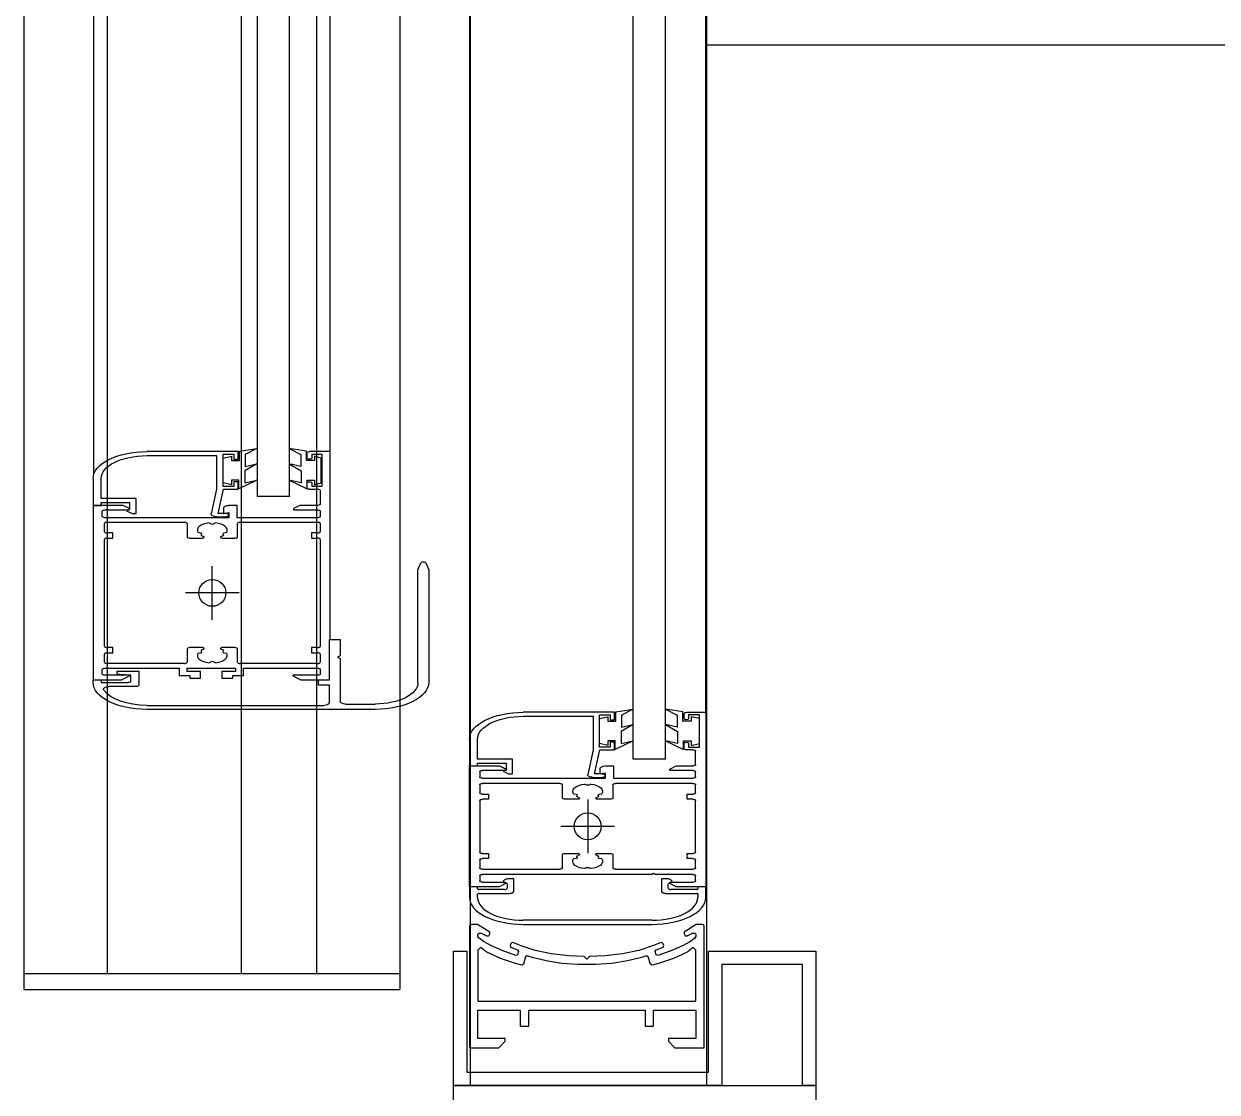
# Model space of a CAD drawing. Header units: millimetres. Extents: x 1478096 to 1808313, y 619971 to 762366.
# Drawn here: x 1638619 to 1639508, y 652418 to 653214 of the extents above; entities that cross this region are included whole.
import ezdxf

# ---------------------------------------------------------------- set-up
doc = ezdxf.new("R2010")
doc.units = ezdxf.units.MM
doc.header["$LTSCALE"] = 10
doc.layers.add('DC-ARQ-CARPINTERIAS', color=7, linetype='Continuous')

# ---------------------------------------------------------------- blocks, each defined once
blk = doc.blocks.new('*E3')
blk.add_lwpolyline([(0.056, 0.088), (0.056, 0.136, 0.414214), (0.016, 0.176), (0.0008, 0.176, 0.414214), (0, 0.1752), (0, 0.1708, 0.414214), (0.0008, 0.17), (0.0032, 0.17, -0.414214), (0.004, 0.1692), (0.004, 0.15, -0.414214), (0.002, 0.148), (-0.00427, 0.148, -0.198912), (-0.00483, 0.14823), (-0.00689, 0.15029, 0.414214), (-0.00971, 0.15029), (-0.01177, 0.14823, 0.198912), (-0.012, 0.14767), (-0.012, 0.1438, 0.414214), (-0.0112, 0.143), (0.006, 0.143, 0.414214), (0.01, 0.147), (0.01, 0.1692, -0.414214), (0.0108, 0.17), (0.016, 0.17, -0.414214), (0.05, 0.136), (0.05, 0.088), (0.05, 0.04, -0.414214), (0.016, 0.006), (0.0108, 0.006, -0.414214), (0.01, 0.0068), (0.01, 0.029, 0.414214), (0.006, 0.033), (-0.0112, 0.033, 0.414214), (-0.012, 0.0322), (-0.012, 0.02833, 0.198912), (-0.01177, 0.02777), (-0.00971, 0.02571, 0.414214), (-0.00689, 0.02571), (-0.00483, 0.02777, -0.198912), (-0.00427, 0.028), (0.002, 0.028, -0.414214), (0.004, 0.026), (0.004, 0.0068, -0.414214), (0.0032, 0.006), (0.0008, 0.006, 0.414214), (0, 0.0052), (0, 0.0008, 0.414214), (0.0008, 0), (0.016, 0, 0.414214), (0.056, 0.04)], format="xyb", close=True)
blk = doc.blocks.new('PUERTAS AUT.2')
at = {"layer": 'DC-ARQ-CARPINTERIAS', "ltscale": 200}
for p, q in [((1532.81121, 723.89965), (1532.81121, 723.99965)), ((1533.08121, 723.99965), (1533.08121, 723.89965)), ((1532.81121, 723.79965), (1532.81121, 723.89965)), ((1532.81121, 723.89965), (1532.82121, 723.89965)), ((1533.08121, 723.89965), (1532.81121, 723.89965)), ((1532.82121, 723.89965), (1532.82121, 723.80965)), ((1532.88121, 723.80965), (1532.88121, 723.89965)), ((1532.88121, 723.89965), (1533.08121, 723.89965)), ((1532.89278, 719.34964), (1532.89278, 723.89952)), ((1533.06878, 719.34964), (1533.06878, 723.89952)), ((1533.08121, 723.89965), (1533.08121, 723.79965)), ((1533.07121, 723.88965), (1532.89121, 723.88965)), ((1532.89121, 723.88965), (1532.89121, 723.79965)), ((1533.07121, 723.79965), (1533.07121, 723.88965)), ((1532.91619, 723.87169), (1532.89432, 723.87169)), ((1532.89432, 723.87169), (1532.89432, 723.7813)), ((1532.90068, 723.84362), (1532.90068, 723.86468)), ((1532.90068, 723.86468), (1532.92096, 723.86468)), ((1532.92096, 723.86674), (1532.91619, 723.87169)), ((1532.92096, 723.86468), (1532.92096, 723.86674)), ((1533.0474, 723.87169), (1533.04263, 723.86674)), ((1533.04263, 723.86674), (1533.04263, 723.86468)), ((1533.04263, 723.86468), (1533.06291, 723.86468)), ((1533.06927, 723.87169), (1533.0474, 723.87169)), ((1533.06291, 723.86468), (1533.06291, 723.84362)), ((1533.06927, 723.7813), (1533.06927, 723.87169)), ((1532.93845, 723.85559), (1532.93209, 723.85559)), ((1532.93209, 723.85559), (1532.93209, 723.84362)), ((1532.93845, 723.84362), (1532.93845, 723.85559)), ((1533.03149, 723.85559), (1533.02513, 723.85559)), ((1533.02513, 723.85559), (1533.02513, 723.84362)), ((1533.03149, 723.84362), (1533.03149, 723.85559)), ((1532.93209, 723.84362), (1532.90068, 723.84362)), ((1532.90068, 723.83685), (1532.90068, 723.79888)), ((1532.98179, 723.83685), (1532.90068, 723.83685)), ((1532.98179, 723.84362), (1532.93845, 723.84362)), ((1533.02513, 723.84362), (1532.98179, 723.84362)), ((1533.06291, 723.83685), (1532.98179, 723.83685)), ((1533.06291, 723.84362), (1533.03149, 723.84362)), ((1533.06291, 723.79888), (1533.06291, 723.83685)), ((1533.40121, 723.82817), (1533.12121, 723.82817)), ((1533.12121, 722.58128), (1533.12121, 723.82817)), ((1533.40121, 722.57452), (1533.40121, 723.82817)), ((1532.92851, 723.80878), (1532.93329, 723.81002)), ((1532.93329, 723.81002), (1532.93448, 723.8092)), ((1533.02911, 723.8092), (1533.0303, 723.81002)), ((1533.0303, 723.81002), (1533.03507, 723.80878)), ((1533.40121, 723.81617), (1533.12121, 723.81617)), ((1533.18321, 722.57452), (1533.18321, 723.81617)), ((1533.23921, 722.57452), (1533.23921, 723.81617)), ((1533.33921, 722.57452), (1533.33921, 723.81617)), ((1532.82121, 723.80965), (1532.88121, 723.80965)), ((1532.90664, 723.80012), (1532.91738, 723.80507)), ((1532.91738, 723.80507), (1532.92851, 723.80878)), ((1532.91857, 723.79905), (1532.92891, 723.80276)), ((1532.92891, 723.80276), (1532.9301, 723.80235)), ((1532.9301, 723.80235), (1532.9309, 723.79987)), ((1532.93448, 723.8092), (1532.93607, 723.80383)), ((1532.93607, 723.80383), (1532.93726, 723.803)), ((1532.93726, 723.803), (1532.94203, 723.80465)), ((1532.94203, 723.80465), (1532.95157, 723.80672)), ((1532.94322, 723.79905), (1532.95515, 723.80152)), ((1532.95157, 723.80672), (1532.96311, 723.80878)), ((1532.95515, 723.80152), (1532.96828, 723.80317)), ((1532.96311, 723.80878), (1532.97503, 723.80961)), ((1532.96828, 723.80317), (1532.9798, 723.80359)), ((1532.97503, 723.80961), (1532.98179, 723.80961)), ((1532.9798, 723.80359), (1532.98179, 723.80565)), ((1532.98179, 723.80961), (1532.98855, 723.80961)), ((1532.98179, 723.80565), (1532.98378, 723.80359)), ((1532.98378, 723.80359), (1532.99531, 723.80317)), ((1532.98855, 723.80961), (1533.00048, 723.80878)), ((1532.99531, 723.80317), (1533.00843, 723.80152)), ((1533.00048, 723.80878), (1533.01201, 723.80672)), ((1533.00843, 723.80152), (1533.02036, 723.79905)), ((1533.01201, 723.80672), (1533.02156, 723.80465)), ((1533.02156, 723.80465), (1533.02633, 723.803)), ((1533.02633, 723.803), (1533.02752, 723.80383)), ((1533.02752, 723.80383), (1533.02911, 723.8092)), ((1533.03269, 723.79987), (1533.03348, 723.80235)), ((1533.03348, 723.80235), (1533.03468, 723.80276)), ((1533.03468, 723.80276), (1533.04501, 723.79905)), ((1533.03507, 723.80878), (1533.04621, 723.80507)), ((1533.04621, 723.80507), (1533.05694, 723.80012)), ((1532.89121, 723.79965), (1532.81121, 723.79965)), ((1532.90068, 723.79888), (1532.90227, 723.79723)), ((1532.90148, 723.78997), (1532.90466, 723.79244)), ((1532.90227, 723.79723), (1532.90307, 723.79723)), ((1532.90307, 723.79723), (1532.90664, 723.80012)), ((1532.90466, 723.79244), (1532.91062, 723.79574)), ((1532.91062, 723.79574), (1532.91857, 723.79905)), ((1532.92494, 723.79657), (1532.92454, 723.79533)), ((1532.92454, 723.79533), (1532.92533, 723.79368)), ((1532.9301, 723.79863), (1532.92494, 723.79657)), ((1532.92533, 723.79368), (1532.92652, 723.79327)), ((1532.92652, 723.79327), (1532.93289, 723.79574)), ((1532.9309, 723.79987), (1532.9301, 723.79863)), ((1532.93289, 723.79574), (1532.94322, 723.79905)), ((1533.02036, 723.79905), (1533.0307, 723.79574)), ((1533.0307, 723.79574), (1533.03706, 723.79327)), ((1533.03348, 723.79863), (1533.03269, 723.79987)), ((1533.03865, 723.79657), (1533.03348, 723.79863)), ((1533.03706, 723.79327), (1533.03826, 723.79368)), ((1533.03826, 723.79368), (1533.03905, 723.79533)), ((1533.03905, 723.79533), (1533.03865, 723.79657)), ((1533.04501, 723.79905), (1533.05296, 723.79574)), ((1533.05296, 723.79574), (1533.05893, 723.79244)), ((1533.05694, 723.80012), (1533.06052, 723.79723)), ((1533.05893, 723.79244), (1533.06211, 723.78997)), ((1533.06052, 723.79723), (1533.06131, 723.79723)), ((1533.06131, 723.79723), (1533.06291, 723.79888)), ((1533.08121, 723.79965), (1533.07121, 723.79965)), ((1532.90028, 723.77965), (1532.90943, 723.78543)), ((1532.90068, 723.78873), (1532.90148, 723.78997)), ((1532.90068, 723.78708), (1532.90068, 723.78873)), ((1532.90148, 723.78625), (1532.90068, 723.78708)), ((1532.90307, 723.78625), (1532.90148, 723.78625)), ((1532.90704, 723.78832), (1532.90307, 723.78625)), ((1532.90863, 723.78832), (1532.90704, 723.78832)), ((1532.90943, 723.78666), (1532.90863, 723.78832)), ((1532.90943, 723.78543), (1532.90943, 723.78666)), ((1533.05495, 723.78832), (1533.05416, 723.78666)), ((1533.05416, 723.78666), (1533.05416, 723.78543)), ((1533.05416, 723.78543), (1533.0633, 723.77965)), ((1533.05654, 723.78832), (1533.05495, 723.78832)), ((1533.06052, 723.78625), (1533.05654, 723.78832)), ((1533.06211, 723.78625), (1533.06052, 723.78625)), ((1533.06211, 723.78997), (1533.06291, 723.78873)), ((1533.06291, 723.78708), (1533.06211, 723.78625)), ((1533.06291, 723.78873), (1533.06291, 723.78708)), ((1532.89432, 723.7813), (1532.89472, 723.78006)), ((1532.89472, 723.78006), (1532.89591, 723.77965)), ((1532.89591, 723.77965), (1532.90028, 723.77965)), ((1533.0633, 723.77965), (1533.06768, 723.77965)), ((1533.06768, 723.77965), (1533.06887, 723.78006)), ((1533.06887, 723.78006), (1533.06927, 723.7813)), ((1532.89321, 723.75165), (1532.91521, 723.75165)), ((1532.89321, 723.62165), (1532.89321, 723.75165)), ((1532.92001, 723.74825), (1532.90281, 723.74825)), ((1532.91521, 723.75165), (1532.92001, 723.74925)), ((1532.92001, 723.74925), (1532.92001, 723.74825)), ((1533.04241, 723.74925), (1533.04721, 723.75165)), ((1533.04241, 723.74825), (1533.04241, 723.74925)), ((1533.05961, 723.74825), (1533.04241, 723.74825)), ((1533.04721, 723.75165), (1533.06921, 723.75165)), ((1533.06921, 723.75165), (1533.06921, 723.66165)), ((1532.90081, 723.74725), (1532.90081, 723.74345)), ((1532.90281, 723.74245), (1532.93101, 723.74245)), ((1532.93101, 723.74245), (1532.93221, 723.74185)), ((1532.93221, 723.74185), (1532.93341, 723.74245)), ((1532.93341, 723.74245), (1532.96801, 723.74245)), ((1532.96801, 723.74245), (1533.05961, 723.74245)), ((1533.06161, 723.74345), (1533.06161, 723.74725)), ((1532.90081, 723.73765), (1532.90081, 723.73165)), ((1532.96041, 723.73865), (1532.90281, 723.73865)), ((1532.90281, 723.73065), (1532.90721, 723.73065)), ((1532.90721, 723.73065), (1532.90721, 723.72685)), ((1532.96241, 723.72785), (1532.96241, 723.73765)), ((1532.97057, 723.73088), (1532.97251, 723.73063)), ((1532.97336, 723.72989), (1532.97284, 723.72892)), ((1532.98036, 723.73742), (1532.97894, 723.73813)), ((1532.98347, 723.73813), (1532.98205, 723.73742)), ((1532.98957, 723.72892), (1532.98905, 723.72989)), ((1532.9899, 723.73063), (1532.99184, 723.73088)), ((1533.00001, 723.73765), (1533.00001, 723.72785)), ((1533.05961, 723.73865), (1533.00201, 723.73865)), ((1533.05521, 723.72685), (1533.05521, 723.73065)), ((1533.05521, 723.73065), (1533.05961, 723.73065)), ((1533.06161, 723.73165), (1533.06161, 723.73765)), ((1532.90081, 723.72585), (1532.90081, 723.68745)), ((1532.90721, 723.72685), (1532.90281, 723.72685)), ((1532.9738, 723.72685), (1532.96441, 723.72685)), ((1532.98121, 723.68665), (1532.98121, 723.72665)), ((1532.99801, 723.72685), (1532.98861, 723.72685)), ((1533.05961, 723.72685), (1533.05521, 723.72685)), ((1533.06161, 723.68745), (1533.06161, 723.72585)), ((1532.96121, 723.70665), (1533.00121, 723.70665)), ((1532.90281, 723.68645), (1532.90721, 723.68645)), ((1532.90721, 723.68645), (1532.90721, 723.68265)), ((1532.96241, 723.67565), (1532.96241, 723.68545)), ((1532.96441, 723.68645), (1532.9738, 723.68645)), ((1532.98861, 723.68645), (1532.99801, 723.68645)), ((1533.00001, 723.68545), (1533.00001, 723.67565)), ((1533.05521, 723.68265), (1533.05521, 723.68645)), ((1533.05521, 723.68645), (1533.05961, 723.68645)), ((1532.90081, 723.68165), (1532.90081, 723.67565)), ((1532.90721, 723.68265), (1532.90281, 723.68265)), ((1532.97251, 723.68267), (1532.97057, 723.68241)), ((1532.97284, 723.68437), (1532.97336, 723.6834)), ((1532.98905, 723.6834), (1532.98957, 723.68437)), ((1532.99184, 723.68241), (1532.9899, 723.68267)), ((1533.05961, 723.68265), (1533.05521, 723.68265)), ((1533.06161, 723.67565), (1533.06161, 723.68165)), ((1532.90081, 723.66985), (1532.90081, 723.66605)), ((1532.90281, 723.67465), (1532.96041, 723.67465)), ((1532.96201, 723.67085), (1532.90281, 723.67085)), ((1532.96201, 723.66165), (1532.96201, 723.67085)), ((1532.96801, 723.67085), (1532.96801, 723.66705)), ((1533.05961, 723.67085), (1532.96801, 723.67085)), ((1532.96801, 723.66705), (1532.97201, 723.66765)), ((1532.96821, 723.66915), (1532.96821, 723.66865)), ((1532.97721, 723.67015), (1532.97021, 723.67015)), ((1532.97021, 723.66765), (1532.97609, 723.66765)), ((1532.97201, 723.66765), (1532.97201, 723.66365)), ((1532.97609, 723.66765), (1532.97218, 723.64965)), ((1532.97721, 723.64965), (1532.98118, 723.66793)), ((1532.97894, 723.67516), (1532.98036, 723.67587)), ((1532.98205, 723.67587), (1532.98347, 723.67516)), ((1533.00201, 723.67465), (1533.05961, 723.67465)), ((1533.03721, 723.66765), (1533.03721, 723.65665)), ((1533.04021, 723.66765), (1533.03721, 723.66765)), ((1533.04421, 723.66565), (1533.04021, 723.66765)), ((1533.06161, 723.66605), (1533.06161, 723.66985)), ((1532.90081, 723.66065), (1532.90081, 723.65065)), ((1532.90281, 723.66505), (1532.92001, 723.66505)), ((1532.91521, 723.66165), (1532.90281, 723.66165)), ((1532.92001, 723.66405), (1532.91521, 723.66165)), ((1532.92001, 723.66505), (1532.92001, 723.66405)), ((1532.96801, 723.66165), (1532.96201, 723.66165)), ((1533.04201, 723.66465), (1533.04421, 723.66565)), ((1533.04201, 723.66405), (1533.04201, 723.66505)), ((1533.04201, 723.66505), (1533.05961, 723.66505)), ((1533.04201, 723.65965), (1533.04201, 723.66465)), ((1533.04681, 723.66165), (1533.04201, 723.66405)), ((1533.06321, 723.65965), (1533.04201, 723.65965)), ((1533.06921, 723.66165), (1533.04681, 723.66165)), ((1533.06921, 723.66165), (1533.06321, 723.66165)), ((1533.06321, 723.66165), (1533.06321, 723.65965)), ((1533.06921, 723.64165), (1533.06921, 723.66165)), ((1532.92321, 723.65656), (1532.94721, 723.65656)), ((1532.92321, 723.65656), (1532.92321, 722.73312)), ((1532.94721, 723.65656), (1532.94721, 722.73312)), ((1533.03721, 723.65665), (1533.06321, 723.65665)), ((1533.06321, 723.65665), (1533.06321, 723.64165)), ((1532.90601, 723.64765), (1532.89801, 723.64765)), ((1532.89801, 723.64765), (1532.89801, 723.62365)), ((1532.90422, 723.6463), (1532.89801, 723.64489)), ((1532.89801, 723.64489), (1532.89801, 723.6264)), ((1532.90281, 723.64965), (1532.90721, 723.64965)), ((1532.90422, 723.6429), (1532.90422, 723.6463)), ((1532.9098, 723.6429), (1532.90422, 723.6429)), ((1532.90601, 723.64485), (1532.90601, 723.64765)), ((1532.90921, 723.64865), (1532.90921, 723.64485)), ((1532.92321, 723.64284), (1532.9098, 723.64932)), ((1532.9098, 723.64932), (1532.9098, 723.6429)), ((1532.91421, 723.63592), (1532.91418, 723.64489)), ((1532.91418, 723.64489), (1532.92321, 723.64284)), ((1532.94721, 723.64284), (1532.96061, 723.64932)), ((1532.95623, 723.64489), (1532.94721, 723.64284)), ((1532.9562, 723.63592), (1532.95623, 723.64489)), ((1532.96061, 723.64932), (1532.96061, 723.6429)), ((1532.96061, 723.6429), (1532.96619, 723.6429)), ((1532.97218, 723.64965), (1532.96121, 723.64965)), ((1532.96121, 723.64965), (1532.96121, 723.64405)), ((1532.96121, 723.64405), (1532.96441, 723.64405)), ((1532.96441, 723.64765), (1532.97241, 723.64765)), ((1532.96441, 723.64405), (1532.96441, 723.64765)), ((1532.96619, 723.6429), (1532.96619, 723.6463)), ((1532.96619, 723.6463), (1532.97241, 723.64489)), ((1532.97241, 723.64765), (1532.97241, 723.62365)), ((1532.97241, 723.64489), (1532.97241, 723.6264)), ((1532.97721, 723.62465), (1532.97721, 723.64965)), ((1533.06921, 722.74651), (1533.06921, 723.64165)), ((1532.92321, 723.63072), (1532.91421, 723.63592)), ((1532.91448, 723.62371), (1532.91448, 723.63267)), ((1532.91448, 723.63267), (1532.92321, 723.63072)), ((1532.94721, 723.63072), (1532.9562, 723.63592)), ((1532.95594, 723.63267), (1532.94721, 723.63072)), ((1532.95594, 723.62371), (1532.95594, 723.63267)), ((1532.89801, 723.6264), (1532.90422, 723.62504)), ((1532.89801, 723.62365), (1532.90601, 723.62365)), ((1532.90422, 723.62637), (1532.90422, 723.6282)), ((1532.90422, 723.6282), (1532.91024, 723.6282)), ((1532.90422, 723.62504), (1532.90422, 723.62637)), ((1532.90601, 723.62365), (1532.90601, 723.62645)), ((1532.90921, 723.62645), (1532.90921, 723.62265)), ((1532.91024, 723.6282), (1532.91024, 723.62284)), ((1532.92321, 723.61933), (1532.91448, 723.62371)), ((1532.94721, 723.61933), (1532.95594, 723.62371)), ((1532.96017, 723.6282), (1532.96017, 723.62284)), ((1532.96619, 723.6282), (1532.96017, 723.6282)), ((1532.96121, 723.62725), (1532.96121, 723.62165)), ((1532.96441, 723.62725), (1532.96121, 723.62725)), ((1532.96441, 723.62365), (1532.96441, 723.62725)), ((1532.97241, 723.62365), (1532.96441, 723.62365)), ((1532.96619, 723.62637), (1532.96619, 723.6282)), ((1532.97241, 723.6264), (1532.96619, 723.62504)), ((1532.96619, 723.62504), (1532.96619, 723.62637)), ((1533.02921, 723.62465), (1532.97721, 723.62465)), ((1532.90721, 723.62165), (1532.89321, 723.62165)), ((1532.89321, 723.62165), (1532.89321, 722.76651)), ((1532.91024, 723.62284), (1532.91024, 723.62291)), ((1532.91024, 723.62291), (1532.91024, 723.62133)), ((1532.91024, 723.62133), (1532.92321, 723.61933)), ((1532.96017, 723.62133), (1532.94721, 723.61933)), ((1532.96017, 723.62284), (1532.96017, 723.62291)), ((1532.96017, 723.62291), (1532.96017, 723.62133)), ((1532.96121, 723.62165), (1533.02921, 723.62165)), ((1533.13963, 723.61951), (1533.30963, 723.61951)), ((1533.16163, 723.61551), (1533.13963, 723.61551)), ((1533.17363, 723.61451), (1533.17363, 723.60151)), ((1533.30963, 723.61651), (1533.17763, 723.61651)), ((1533.16563, 723.58151), (1533.16563, 723.61351)), ((1533.09963, 723.51551), (1533.09963, 723.59951)), ((1533.10763, 723.59951), (1533.10763, 723.51551)), ((1533.17363, 723.60151), (1533.18163, 723.60151)), ((1533.19483, 723.59751), (1533.17363, 723.59751)), ((1533.18163, 723.59751), (1533.17363, 723.59751)), ((1533.17363, 723.59751), (1533.17363, 723.56751)), ((1533.18163, 723.60151), (1533.18163, 723.59751)), ((1533.20083, 723.59451), (1533.19483, 723.59751)), ((1533.31563, 723.59111), (1533.31563, 723.60151)), ((1533.31763, 723.60251), (1533.33791, 723.60251)), ((1533.32163, 723.59851), (1533.32163, 723.59411)), ((1533.32843, 723.59751), (1533.32243, 723.59451)), ((1533.34363, 723.59951), (1533.32363, 723.59951)), ((1533.34963, 723.59751), (1533.32843, 723.59751)), ((1533.34363, 723.59751), (1533.34363, 723.59951)), ((1533.34963, 723.59751), (1533.34363, 723.59751)), ((1533.34963, 723.59951), (1533.34963, 723.59751)), ((1533.34963, 723.47671), (1533.34963, 723.59751)), ((1533.18043, 723.58971), (1533.18043, 723.59311)), ((1533.18243, 723.59411), (1533.20083, 723.59411)), ((1533.23763, 723.58871), (1533.18243, 723.58871)), ((1533.20083, 723.59411), (1533.20083, 723.59451)), ((1533.24563, 723.59431), (1533.23763, 723.59431)), ((1533.23763, 723.59431), (1533.23763, 723.58871)), ((1533.24363, 723.58871), (1533.24363, 723.59131)), ((1533.24363, 723.59131), (1533.25363, 723.59131)), ((1533.27963, 723.58871), (1533.24363, 723.58871)), ((1533.25363, 723.59631), (1533.24563, 723.59631)), ((1533.24563, 723.59631), (1533.24563, 723.59431)), ((1533.25363, 723.59131), (1533.25363, 723.59631)), ((1533.27763, 723.59631), (1533.26963, 723.59631)), ((1533.26963, 723.59631), (1533.26963, 723.59131)), ((1533.26963, 723.59131), (1533.27963, 723.59131)), ((1533.27763, 723.59431), (1533.27763, 723.59631)), ((1533.28563, 723.59431), (1533.27763, 723.59431)), ((1533.27963, 723.59131), (1533.27963, 723.58871)), ((1533.28563, 723.58871), (1533.28563, 723.59431)), ((1533.34083, 723.58871), (1533.28563, 723.58871)), ((1533.33163, 723.59111), (1533.31563, 723.59111)), ((1533.32163, 723.59411), (1533.32992, 723.5935)), ((1533.32243, 723.59451), (1533.32243, 723.59411)), ((1533.32243, 723.59411), (1533.34083, 723.59411)), ((1533.33163, 723.59251), (1533.33163, 723.59111)), ((1533.34283, 723.59311), (1533.34283, 723.58971)), ((1533.16763, 723.58051), (1533.16563, 723.58151)), ((1533.16563, 723.57951), (1533.16763, 723.58051)), ((1533.16563, 723.56751), (1533.16563, 723.57951)), ((1533.18043, 723.57831), (1533.18043, 723.58431)), ((1533.18243, 723.58531), (1533.24003, 723.58531)), ((1533.24203, 723.58431), (1533.24203, 723.57451)), ((1533.25856, 723.58479), (1533.25998, 723.58408)), ((1533.26168, 723.58408), (1533.2631, 723.58479)), ((1533.27963, 723.57451), (1533.27963, 723.58431)), ((1533.28163, 723.58531), (1533.33923, 723.58531)), ((1533.34123, 723.58431), (1533.34123, 723.57831)), ((1533.18043, 723.49291), (1533.18043, 723.57251)), ((1533.18683, 723.57731), (1533.18243, 723.57731)), ((1533.18243, 723.57351), (1533.18683, 723.57351)), ((1533.18683, 723.57351), (1533.18683, 723.57731)), ((1533.24403, 723.57351), (1533.25343, 723.57351)), ((1533.25213, 723.57729), (1533.2502, 723.57755)), ((1533.25246, 723.57558), (1533.25298, 723.57655)), ((1533.26823, 723.57351), (1533.27763, 723.57351)), ((1533.26868, 723.57655), (1533.2692, 723.57558)), ((1533.27146, 723.57755), (1533.26953, 723.57729)), ((1533.33483, 723.57731), (1533.33483, 723.57351)), ((1533.33923, 723.57731), (1533.33483, 723.57731)), ((1533.33483, 723.57351), (1533.33923, 723.57351)), ((1533.34123, 723.57251), (1533.34123, 723.49291)), ((1533.17363, 723.56751), (1533.16563, 723.56751)), ((1533.17321, 722.74446), (1533.17321, 723.56751)), ((1533.26083, 723.55271), (1533.26083, 723.51271)), ((1533.24083, 723.53271), (1533.28083, 723.53271)), ((1533.10167, 723.51031), (1533.09963, 723.51551)), ((1533.10763, 723.51551), (1533.10559, 723.51031)), ((1533.18683, 723.49191), (1533.18243, 723.49191)), ((1533.18683, 723.48811), (1533.18683, 723.49191)), ((1533.24203, 723.49091), (1533.24203, 723.48111)), ((1533.25343, 723.49191), (1533.24403, 723.49191)), ((1533.27763, 723.49191), (1533.26823, 723.49191)), ((1533.27963, 723.48111), (1533.27963, 723.49091)), ((1533.33923, 723.49191), (1533.33483, 723.49191)), ((1533.33483, 723.49191), (1533.33483, 723.48811)), ((1533.18043, 723.48111), (1533.18043, 723.48711)), ((1533.18243, 723.48811), (1533.18683, 723.48811)), ((1533.2502, 723.48787), (1533.25213, 723.48813)), ((1533.25298, 723.48886), (1533.25246, 723.48983)), ((1533.25998, 723.48133), (1533.25856, 723.48062)), ((1533.2631, 723.48062), (1533.26168, 723.48133)), ((1533.2692, 723.48983), (1533.26868, 723.48886)), ((1533.26953, 723.48813), (1533.27146, 723.48787)), ((1533.33483, 723.48811), (1533.33923, 723.48811)), ((1533.34123, 723.48711), (1533.34123, 723.48111)), ((1533.18043, 723.47191), (1533.18043, 723.47571)), ((1533.24003, 723.48011), (1533.18243, 723.48011)), ((1533.18243, 723.47671), (1533.24243, 723.47671)), ((1533.24243, 723.47671), (1533.24243, 723.46751)), ((1533.24843, 723.47291), (1533.24843, 723.47671)), ((1533.24843, 723.47671), (1533.26163, 723.47671)), ((1533.25243, 723.47351), (1533.24843, 723.47291)), ((1533.24863, 723.47501), (1533.24863, 723.47451)), ((1533.25763, 723.47601), (1533.25063, 723.47601)), ((1533.25063, 723.47351), (1533.25652, 723.47351)), ((1533.25243, 723.46951), (1533.25243, 723.47351)), ((1533.25652, 723.47351), (1533.2526, 723.45551)), ((1533.25763, 723.45551), (1533.26161, 723.47379)), ((1533.26163, 723.47671), (1533.34083, 723.47671)), ((1533.33923, 723.48011), (1533.28163, 723.48011)), ((1533.31763, 723.47351), (1533.31763, 723.46251)), ((1533.32063, 723.47351), (1533.31763, 723.47351)), ((1533.32463, 723.47151), (1533.32063, 723.47351)), ((1533.34283, 723.47571), (1533.34283, 723.47191)), ((1533.34963, 723.46751), (1533.34963, 723.47671)), ((1533.18043, 723.45651), (1533.18043, 723.46651)), ((1533.20043, 723.47091), (1533.18243, 723.47091)), ((1533.18243, 723.46751), (1533.19363, 723.46751)), ((1533.19363, 723.46751), (1533.19563, 723.46751)), ((1533.19563, 723.46751), (1533.20043, 723.46991)), ((1533.20043, 723.46991), (1533.20043, 723.47091)), ((1533.24243, 723.46751), (1533.24843, 723.46751)), ((1533.32243, 723.47051), (1533.32463, 723.47151)), ((1533.34083, 723.47091), (1533.32243, 723.47091)), ((1533.32243, 723.47091), (1533.32243, 723.46991)), ((1533.32243, 723.46551), (1533.32243, 723.47051)), ((1533.32243, 723.46991), (1533.32723, 723.46751)), ((1533.34363, 723.46551), (1533.32243, 723.46551)), ((1533.32723, 723.46751), (1533.34963, 723.46751)), ((1533.34963, 723.46751), (1533.34363, 723.46751)), ((1533.34363, 723.46751), (1533.34363, 723.46551)), ((1533.34963, 723.44751), (1533.34963, 723.46751)), ((1533.18843, 723.45551), (1533.18243, 723.45551)), ((1533.20363, 723.4487), (1533.19022, 723.45518)), ((1533.19022, 723.45518), (1533.19022, 723.44876)), ((1533.19043, 723.45091), (1533.19043, 723.45451)), ((1533.20321, 723.46089), (1533.22721, 723.46089)), ((1533.20321, 723.46089), (1533.20321, 722.70955)), ((1533.22721, 723.46089), (1533.22721, 722.70955)), ((1533.22763, 723.4487), (1533.24104, 723.45518)), ((1533.24104, 723.45518), (1533.24104, 723.44876)), ((1533.2526, 723.45551), (1533.24163, 723.45551)), ((1533.24163, 723.45551), (1533.24163, 723.44991)), ((1533.25763, 723.43051), (1533.25763, 723.45551)), ((1533.31763, 723.46251), (1533.34363, 723.46251)), ((1533.34363, 723.46251), (1533.34363, 723.44751)), ((1533.17923, 723.45351), (1533.18643, 723.45351)), ((1533.17923, 723.42951), (1533.17923, 723.45351)), ((1533.18464, 723.45217), (1533.17976, 723.45076)), ((1533.17976, 723.45076), (1533.17976, 723.43226)), ((1533.18464, 723.44876), (1533.18464, 723.45217)), ((1533.19022, 723.44876), (1533.18464, 723.44876)), ((1533.18643, 723.45351), (1533.18643, 723.45091)), ((1533.19461, 723.45076), (1533.20363, 723.4487)), ((1533.19463, 723.44178), (1533.19461, 723.45076)), ((1533.23665, 723.45076), (1533.22763, 723.4487)), ((1533.23663, 723.44178), (1533.23665, 723.45076)), ((1533.24104, 723.44876), (1533.24662, 723.44876)), ((1533.24163, 723.44991), (1533.24483, 723.44991)), ((1533.24483, 723.44991), (1533.24483, 723.45351)), ((1533.24483, 723.45351), (1533.25283, 723.45351)), ((1533.24662, 723.44876), (1533.24662, 723.45217)), ((1533.24662, 723.45217), (1533.25283, 723.45076)), ((1533.25283, 723.45351), (1533.25283, 723.42951)), ((1533.25283, 723.45076), (1533.25283, 723.43226)), ((1533.20363, 723.43658), (1533.19463, 723.44178)), ((1533.1949, 723.42957), (1533.1949, 723.43853)), ((1533.1949, 723.43853), (1533.20363, 723.43658)), ((1533.22763, 723.43658), (1533.23663, 723.44178)), ((1533.23636, 723.43853), (1533.22763, 723.43658)), ((1533.23636, 723.42957), (1533.23636, 723.43853)), ((1533.34921, 722.72446), (1533.34921, 723.4446)), ((1533.18643, 723.42951), (1533.17923, 723.42951)), ((1533.17976, 723.43226), (1533.18464, 723.43091)), ((1533.18464, 723.43223), (1533.18464, 723.43407)), ((1533.18464, 723.43407), (1533.19067, 723.43407)), ((1533.18464, 723.43091), (1533.18464, 723.43223)), ((1533.18643, 723.43211), (1533.18643, 723.42951)), ((1533.19043, 723.42851), (1533.19043, 723.43211)), ((1533.19067, 723.43407), (1533.19067, 723.4287)), ((1533.19067, 723.4287), (1533.19067, 723.42878)), ((1533.19067, 723.42878), (1533.19067, 723.42719)), ((1533.20363, 723.4252), (1533.1949, 723.42957)), ((1533.22763, 723.4252), (1533.23636, 723.42957)), ((1533.24662, 723.43407), (1533.24059, 723.43407)), ((1533.24059, 723.43407), (1533.24059, 723.4287)), ((1533.24059, 723.4287), (1533.24059, 723.42878)), ((1533.24059, 723.42878), (1533.24059, 723.42719)), ((1533.24483, 723.43311), (1533.24163, 723.43311)), ((1533.24163, 723.43311), (1533.24163, 723.42751)), ((1533.24483, 723.42951), (1533.24483, 723.43311)), ((1533.25283, 723.42951), (1533.24483, 723.42951)), ((1533.24662, 723.43223), (1533.24662, 723.43407)), ((1533.25283, 723.43226), (1533.24662, 723.43091)), ((1533.24662, 723.43091), (1533.24662, 723.43223)), ((1533.30963, 723.43051), (1533.25763, 723.43051)), ((1533.17321, 723.42751), (1533.18843, 723.42751)), ((1533.19067, 723.42719), (1533.20363, 723.4252)), ((1533.24059, 723.42719), (1533.22763, 723.4252)), ((1533.24163, 723.42751), (1533.30963, 723.42751)), ((1532.89321, 723.12451), (1531.01804, 723.12451, -0.00001))]:
    blk.add_line(p, q, dxfattribs=at)
for centre in [(1532.98121, 723.70665, 0.00001), (1533.26083, 723.53271, 0.00001)]:
    blk.add_circle(centre, 0.01, dxfattribs=at)
at = {"layer": 'DC-ARQ-CARPINTERIAS', "ltscale": 200, "extrusion": (0, 0, -1)}
for centre, major_axis, start_param, end_param in [((1532.90281, 723.74725, 0.00001), (0.002, 0), 3.141593, 4.712389), ((1533.05961, 723.74725, 0.00001), (0.002, 0), -1.570796, 0), ((1532.90281, 723.74345, 0.00001), (0.002, 0), 1.570796, 3.141593), ((1533.05961, 723.74345, 0.00001), (0.002, 0), 0, 1.570796), ((1532.90281, 723.73765, 0.00001), (0.002, 0), 3.141593, 4.712389), ((1532.90281, 723.73165, 0.00001), (0.002, 0), 1.570796, 3.141593), ((1532.96041, 723.73765, 0.00001), (0.002, 0), -1.570796, 0), ((1532.98121, 723.73265, 0.00001), (0.0112, 0), 2.821679, 4.508704), ((1532.9722, 723.73005, 0.00001), (0.0012, 0), -1.308997, 0.261799), ((1532.98121, 723.73785, 0.00001), (0.0012, 0), 0.785398, 2.356194), ((1532.98121, 723.73265, 0.00001), (0.0112, 0), -1.367112, 0.319914), ((1532.99021, 723.73005, 0.00001), (0.0012, 0), 2.879793, 4.45059), ((1533.00201, 723.73765, 0.00001), (0.002, 0), 3.141593, 4.712389), ((1533.05961, 723.73765, 0.00001), (0.002, 0), -1.570796, 0), ((1533.05961, 723.73165, 0.00001), (0.002, 0), 0, 1.570796), ((1532.90281, 723.72585, 0.00001), (0.002, 0), 3.141593, 4.712389), ((1532.96441, 723.72785, 0.00001), (0.002, 0), 1.570796, 3.141593), ((1532.98121, 723.73265, 0.00001), (0.0112, 0), 2.19857, 2.414309), ((1532.9738, 723.72755, 0.00001), (0.0014, 0), -0.943023, 1.570796), ((1532.98861, 723.72755, 0.00001), (0.0014, 0), 1.570796, 4.084616), ((1532.98121, 723.73265, 0.00001), (0.0112, 0), 0.727284, 0.943023), ((1532.99801, 723.72785, 0.00001), (0.002, 0), 0, 1.570796), ((1533.05961, 723.72585, 0.00001), (0.002, 0), -1.570796, 0), ((1532.90281, 723.68745, 0.00001), (0.002, 0), 1.570796, 3.141593), ((1532.96441, 723.68545, 0.00001), (0.002, 0), 3.141593, 4.712389), ((1532.9738, 723.68575, 0.00001), (0.0014, 0), -1.570796, 0.943023), ((1532.98861, 723.68575, 0.00001), (0.0014, 0), 2.19857, 4.712389), ((1532.99801, 723.68545, 0.00001), (0.002, 0), 4.712389, 6.283185), ((1533.05961, 723.68745, 0.00001), (0.002, 0), 0, 1.570796), ((1532.90281, 723.68165, 0.00001), (0.002, 0), 3.141593, 4.712389), ((1532.98121, 723.68065, 0.00001), (0.0112, 0), 1.774481, 3.461507), ((1532.9722, 723.68325, 0.00001), (0.0012, 0), -0.261799, 1.308997), ((1532.98121, 723.68065, 0.00001), (0.0112, 0), 3.868876, 4.084616), ((1532.98121, 723.68065, 0.00001), (0.0112, 0), -0.319914, 1.367112), ((1532.98121, 723.68065, 0.00001), (0.0112, 0), -0.943023, -0.727284), ((1532.99021, 723.68325, 0.00001), (0.0012, 0), 1.832596, 3.403392), ((1533.05961, 723.68165, 0.00001), (0.002, 0), -1.570796, 0), ((1532.90281, 723.67565, 0.00001), (0.002, 0), 1.570796, 3.141593), ((1532.90281, 723.66985, 0.00001), (0.002, 0), 3.141593, 4.712389), ((1532.96041, 723.67565, 0.00001), (0.002, 0), 0, 1.570796), ((1532.97021, 723.66915, 0.00001), (0.002, 0), 3.141593, 4.712389), ((1532.97021, 723.66865, 0.00001), (0.002, 0), 1.570796, 3.141593), ((1532.97721, 723.66815, 0.00001), (0.004, 0), -1.570796, 0.10832), ((1532.98121, 723.67545, 0.00001), (0.0012, 0), 3.926991, 5.497787), ((1533.00201, 723.67565, 0.00001), (0.002, 0), 1.570796, 3.141593), ((1533.05961, 723.67565, 0.00001), (0.002, 0), 0, 1.570796), ((1533.05961, 723.66985, 0.00001), (0.002, 0), -1.570796, 0), ((1532.90281, 723.66605, 0.00001), (0.002, 0), 1.570796, 3.141593), ((1532.90281, 723.66065, 0.00001), (0.002, 0), 3.141593, 4.712389), ((1532.96801, 723.66365, 0.00001), (0.004, 0), 0, 1.570796), ((1533.05961, 723.66605, 0.00001), (0.002, 0), 0, 1.570796), ((1532.90281, 723.65065, 0.00001), (0.002, 0), 1.570796, 3.141593), ((1532.90761, 723.64485, 0.00001), (-0.0016, 0), 3.141593, 6.283185), ((1532.90721, 723.64865, 0.00001), (0.002, 0), -1.570796, 0), ((1533.02921, 723.64165, 0.00001), (0.04, 0), 0, 1.570796), ((1533.02921, 723.64165, 0.00001), (0.034, 0), 0, 1.570796), ((1532.90761, 723.62645, 0.00001), (0.0016, 0), 3.141593, 6.283185), ((1532.90721, 723.62265, 0.00001), (0.002, 0), 0, 1.570796), ((1533.13963, 723.59951, 0.00001), (0.04, 0), 3.141593, 4.712389), ((1533.13963, 723.59951, 0.00001), (0.032, 0), 3.141593, 4.712389), ((1533.16163, 723.61351, 0.00001), (0.004, 0), -1.570796, 0), ((1533.17763, 723.61451, 0.00001), (0.004, 0), 3.141593, 4.712389), ((1533.30963, 723.59951, 0.00001), (0.04, 0), 4.712389, 6.283185), ((1533.30963, 723.59951, 0.00001), (0.034, 0), 4.712389, 5.943348), ((1533.31763, 723.60151, 0.00001), (0.002, 0), 3.141593, 4.712389), ((1533.32363, 723.59851, 0.00001), (0.002, 0), 3.141593, 4.712389), ((1533.33791, 723.60451, 0.00001), (0.004, 0), -0.339837, 1.570796), ((1533.18243, 723.59311, 0.00001), (0.002, 0), 3.141593, 4.712389), ((1533.18243, 723.58971, 0.00001), (0.002, 0), 1.570796, 3.141593), ((1533.32963, 723.59251, 0.00001), (0.002, 0), -1.424546, 0), ((1533.34083, 723.59311, 0.00001), (0.002, 0), -1.570796, 0), ((1533.34083, 723.58971, 0.00001), (0.002, 0), 0, 1.570796), ((1533.10363, 723.51051, 0.00001), (0.002, 0), 0.193727, 2.947866), ((1533.18243, 723.47571, 0.00001), (0.002, 0), 3.141593, 4.712389), ((1533.25063, 723.47501, 0.00001), (0.002, 0), 3.141593, 4.712389), ((1533.25063, 723.47451, 0.00001), (0.002, 0), 1.570796, 3.141593), ((1533.25763, 723.47401, 0.00001), (0.004, 0), -1.570796, 0.10832), ((1533.34083, 723.47571, 0.00001), (0.002, 0), -1.570796, 0), ((1533.18243, 723.47191, 0.00001), (0.002, 0), 1.570796, 3.141593), ((1533.18243, 723.46651, 0.00001), (0.002, 0), 3.141593, 4.712389), ((1533.24843, 723.46951, 0.00001), (0.004, 0), 0, 1.570796), ((1533.34083, 723.47191, 0.00001), (0.002, 0), 0, 1.570796), ((1533.18243, 723.45651, 0.00001), (0.002, 0), 1.570796, 3.141593), ((1533.18843, 723.45451, 0.00001), (0.002, 0), -1.570796, 0), ((1533.18843, 723.45091, 0.00001), (-0.002, 0), 3.141593, 6.283185), ((1533.30963, 723.44751, 0.00001), (0.034, 0), 0, 1.570796), ((1533.30963, 723.44751, 0.00001), (0.04, 0), 0, 1.570796), ((1533.18843, 723.43211, 0.00001), (0.002, 0), 3.141593, 6.283185), ((1533.18843, 723.42851, 0.00001), (0.002, 0), 0, 1.570796)]:
    blk.add_ellipse(centre, major_axis=major_axis, ratio=0.5, start_param=start_param, end_param=end_param, dxfattribs=at)
at = {"layer": 'DC-ARQ-CARPINTERIAS', "ltscale": 200}
for centre, major_axis, start_param, end_param in [((1533.18243, 723.58431, 0.00001), (0.002, 0), 1.570796, 3.141593), ((1533.24003, 723.58431, 0.00001), (0.002, 0), 0, 1.570796), ((1533.26083, 723.57931, 0.00001), (0.0112, 0), 1.774481, 3.461507), ((1533.26083, 723.58451, 0.00001), (0.0012, 0), 3.926991, 5.497787), ((1533.26083, 723.57931, 0.00001), (0.0112, 0), -0.319914, 1.367112), ((1533.28163, 723.58431, 0.00001), (0.002, 0), 1.570796, 3.141593), ((1533.33923, 723.58431, 0.00001), (0.002, 0), 0, 1.570796), ((1533.18243, 723.57831, 0.00001), (0.002, 0), 3.141593, 4.712389), ((1533.18243, 723.57251, 0.00001), (0.002, 0), 1.570796, 3.141593), ((1533.24403, 723.57451, 0.00001), (0.002, 0), 3.141593, 4.712389), ((1533.25182, 723.57671, 0.00001), (0.0012, 0), -0.261799, 1.308997), ((1533.26083, 723.57931, 0.00001), (0.0112, 0), 3.868876, 4.084616), ((1533.25343, 723.57421, 0.00001), (0.0014, 0), -1.570796, 0.943023), ((1533.26823, 723.57421, 0.00001), (0.0014, 0), 2.19857, 4.712389), ((1533.26083, 723.57931, 0.00001), (0.0112, 0), -0.943023, -0.727284), ((1533.26984, 723.57671, 0.00001), (0.0012, 0), 1.832596, 3.403392), ((1533.27763, 723.57451, 0.00001), (0.002, 0), 4.712389, 6.283185), ((1533.33923, 723.57831, 0.00001), (0.002, 0), -1.570796, 0), ((1533.33923, 723.57251, 0.00001), (0.002, 0), 0, 1.570796), ((1533.18243, 723.49291, 0.00001), (0.002, 0), 3.141593, 4.712389), ((1533.24403, 723.49091, 0.00001), (0.002, 0), 1.570796, 3.141593), ((1533.26083, 723.48611, 0.00001), (0.0112, 0), 2.19857, 2.414309), ((1533.25343, 723.49121, 0.00001), (0.0014, 0), -0.943023, 1.570796), ((1533.26823, 723.49121, 0.00001), (0.0014, 0), 1.570796, 4.084616), ((1533.26083, 723.48611, 0.00001), (0.0112, 0), 0.727284, 0.943023), ((1533.27763, 723.49091, 0.00001), (0.002, 0), 0, 1.570796), ((1533.33923, 723.49291, 0.00001), (0.002, 0), -1.570796, 0), ((1533.18243, 723.48711, 0.00001), (0.002, 0), 1.570796, 3.141593), ((1533.18243, 723.48111, 0.00001), (0.002, 0), 3.141593, 4.712389), ((1533.24003, 723.48111, 0.00001), (0.002, 0), -1.570796, 0), ((1533.26083, 723.48611, 0.00001), (0.0112, 0), 2.821679, 4.508704), ((1533.25182, 723.48871, 0.00001), (0.0012, 0), -1.308997, 0.261799), ((1533.26083, 723.48091, 0.00001), (0.0012, 0), 0.785398, 2.356194), ((1533.26083, 723.48611, 0.00001), (0.0112, 0), -1.367112, 0.319914), ((1533.26984, 723.48871, 0.00001), (0.0012, 0), 2.879793, 4.45059), ((1533.28163, 723.48111, 0.00001), (0.002, 0), 3.141593, 4.712389), ((1533.33923, 723.48711, 0.00001), (0.002, 0), 0, 1.570796), ((1533.33923, 723.48111, 0.00001), (0.002, 0), -1.570796, 0)]:
    blk.add_ellipse(centre, major_axis=major_axis, ratio=0.5, start_param=start_param, end_param=end_param, dxfattribs=at)
at = {"layer": 'DC-ARQ-CARPINTERIAS', "ltscale": 200, "xscale": 0.5, "rotation": 90}
blk.add_blockref('*E3', (1533.06921, 723.75165, 0.00001), dxfattribs=at)

msp = doc.modelspace()

# ---------------------------------------------------------------- block references
at = {"layer": 'DC-ARQ-CARPINTERIAS', "xscale": 1000, "yscale": 1000, "zscale": 1000, "rotation": 180}
msp.add_blockref('PUERTAS AUT.2', (3172020.149, 1376323.114), dxfattribs=at)

doc.saveas('drawing.dxf')
